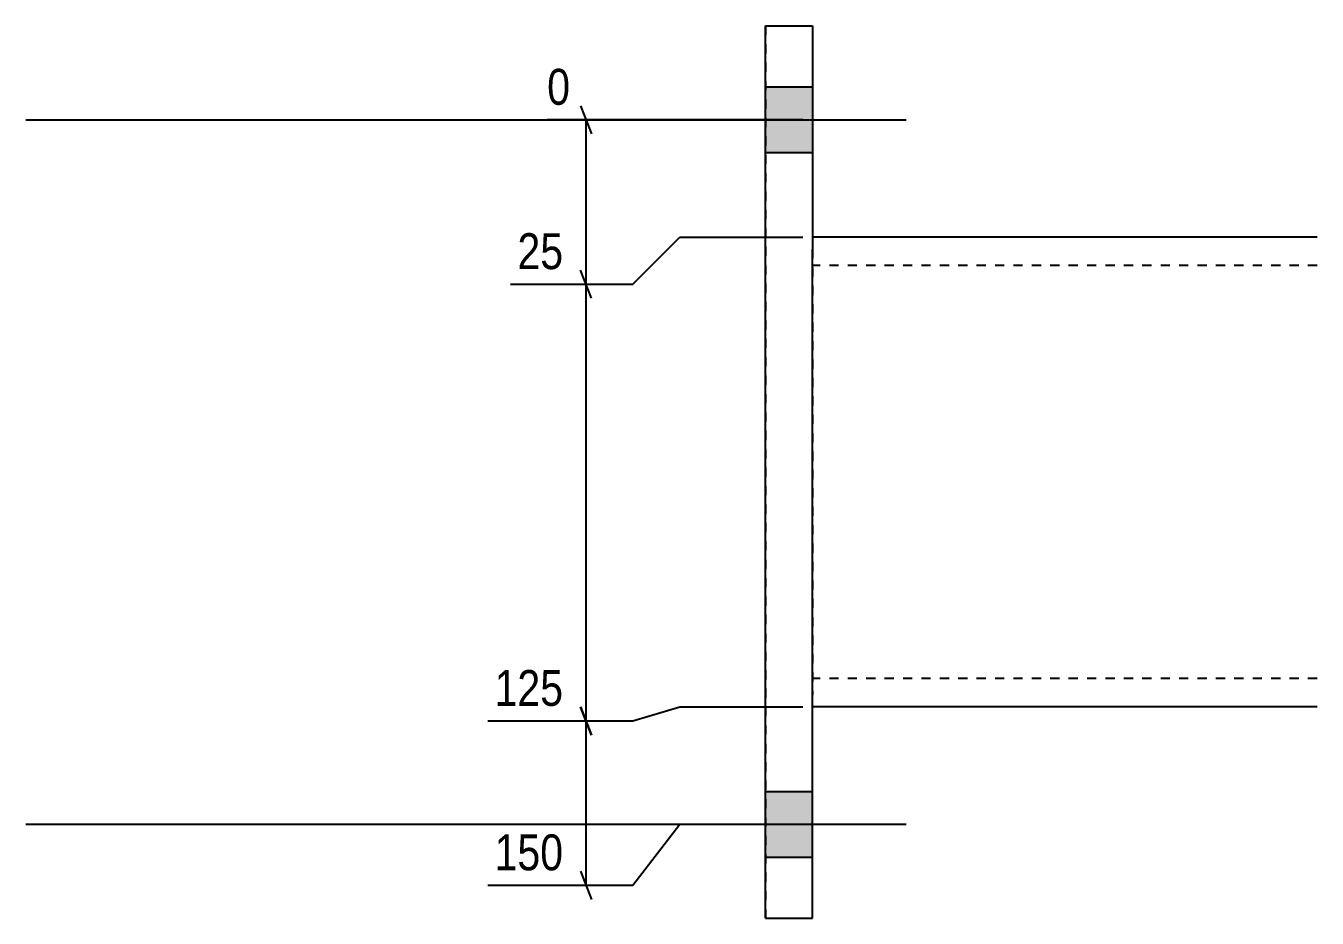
# Model space of a CAD drawing. Header units: millimetres. Extents: x 25 to 31229, y 2 to 1022.
# Drawn here: x 14306.5 to 14581.5, y 4.8 to 194.8 of the extents above; entities that cross this region are included whole.
import ezdxf

# ---------------------------------------------------------------- set-up
doc = ezdxf.new("R2010")
doc.units = ezdxf.units.MM
doc.linetypes.add('DXK_LINE_DOT2', pattern=[3.9198, 1.9599, -1.9599])
doc.layers.add('MÅLSÆTNING', color=7, linetype='Continuous')
doc.layers.add('STÅL', color=7, linetype='Continuous')
doc.styles.add('Arial Narrow', font='ARIALN.TTF', dxfattribs={"height": 0.2})

msp = doc.modelspace()

# ---------------------------------------------------------------- hatches: boundary and pattern name
at = {"layer": 'STÅL', "linetype": 'Continuous'}
for points in [[(14473.96, 167.8), (14473.96, 181.8), (14463.96, 181.8), (14463.96, 167.8)], [(14473.96, 167.8), (14473.96, 181.8), (14463.96, 181.8), (14463.96, 167.8)], [(14473.96, 17.8), (14473.96, 31.8), (14463.96, 31.8), (14463.96, 17.8)], [(14473.96, 17.8), (14473.96, 31.8), (14463.96, 31.8), (14463.96, 17.8)]]:
    msp.add_hatch(color=96, dxfattribs=at).paths.add_polyline_path(points)

# ---------------------------------------------------------------- linework, layer by layer
at = {"layer": 'MÅLSÆTNING', "color": 7, "linetype": 'Continuous'}
for p, q in [((14424.56, 177.8), (14426.96, 171.8)), ((14471.96, 174.8), (14417.49, 174.8)), ((14425.76, 139.8), (14425.76, 174.8)), ((14435.76, 139.8), (14445.76, 149.8)), ((14435.76, 139.8), (14445.76, 149.8)), ((14445.76, 149.8), (14471.96, 149.8)), ((14445.76, 149.8), (14471.96, 149.8)), ((14426.96, 136.8), (14424.56, 142.8)), ((14426.96, 136.8), (14424.56, 142.8)), ((14409.7, 139.8), (14435.76, 139.8)), ((14409.7, 139.8), (14435.76, 139.8)), ((14425.76, 46.8), (14425.76, 139.8)), ((14424.56, 49.8), (14426.96, 43.8)), ((14426.96, 43.8), (14424.56, 49.8)), ((14435.76, 46.8), (14445.76, 49.8)), ((14435.76, 46.8), (14445.76, 49.8)), ((14445.76, 49.8), (14471.96, 49.8)), ((14445.76, 49.8), (14471.96, 49.8)), ((14404.83, 46.8), (14435.76, 46.8)), ((14404.83, 46.8), (14435.76, 46.8)), ((14425.76, 11.8), (14425.76, 46.8)), ((14435.76, 11.8), (14445.76, 24.8)), ((14445.76, 24.8), (14471.96, 24.8)), ((14424.56, 14.8), (14426.96, 8.8)), ((14404.83, 11.8), (14435.76, 11.8))]:
    msp.add_line(p, q, dxfattribs=at)
at = {"layer": 'STÅL', "color": 2, "linetype": 'Continuous'}
for p, q in [((14463.96, 194.8), (14473.96, 194.8)), ((14463.96, 4.8), (14463.96, 194.8)), ((14473.96, 194.8), (14473.96, 147.28)), ((14581.46, 149.8), (14473.96, 149.8)), ((14473.96, 52.32), (14473.96, 147.28)), ((14473.96, 4.8), (14473.96, 52.32)), ((14581.46, 49.8), (14473.96, 49.8)), ((14463.96, 4.8), (14473.96, 4.8))]:
    msp.add_line(p, q, dxfattribs=at)
at = {"layer": 'STÅL', "color": 7, "linetype": 'DXK_LINE_DOT2'}
for p, q in [((14463.96, 194.8), (14463.96, 4.8)), ((14473.96, 149.8), (14473.96, 147.28)), ((14473.96, 147.28), (14473.96, 52.32)), ((14581.46, 143.8), (14473.96, 143.8)), ((14581.46, 55.8), (14473.96, 55.8)), ((14473.96, 50.71), (14473.96, 52.32)), ((14473.96, 4.8), (14473.96, 50.71))]:
    msp.add_line(p, q, dxfattribs=at)
at = {"layer": 'STÅL', "color": 96, "linetype": 'Continuous'}
for p, q in [((14463.96, 181.8), (14473.96, 181.8)), ((14463.96, 181.8), (14473.96, 181.8)), ((14306.46, 174.8), (14493.96, 174.8)), ((14306.46, 174.8), (14493.96, 174.8)), ((14463.96, 167.8), (14473.96, 167.8)), ((14463.96, 167.8), (14473.96, 167.8)), ((14463.96, 31.8), (14473.96, 31.8)), ((14463.96, 31.8), (14473.96, 31.8)), ((14306.46, 24.8), (14493.96, 24.8)), ((14306.46, 24.8), (14493.96, 24.8)), ((14463.96, 17.8), (14473.96, 17.8)), ((14463.96, 17.8), (14473.96, 17.8))]:
    msp.add_line(p, q, dxfattribs=at)

# ---------------------------------------------------------------- wipeouts: each hides what was drawn before it
at = {"color": 0, "linetype": 'Continuous'}
for points in [[(14422.51, 141.4), (14422.51, 152.6), (14409.56, 152.6), (14409.56, 141.4)], [(14422.51, 48.4), (14422.51, 59.6), (14404.68, 59.6), (14404.68, 48.4)]]:
    msp.add_wipeout(points, dxfattribs=at).dxf.layer = 'MÅLSÆTNING'

# ---------------------------------------------------------------- next in the draw order: texts
at = {"layer": 'MÅLSÆTNING', "color": 3, "linetype": 'Continuous', "style": 'Arial Narrow'}
for s, p in [('25', (14411.16, 143)), ('125', (14406.28, 50))]:
    msp.add_text(s, height=7.635, dxfattribs=at).set_placement(p)

# ---------------------------------------------------------------- next in the draw order: wipeouts: each hides what was drawn before it
at = {"color": 0, "linetype": 'Continuous'}
for points in [[(14423.96, 176.4), (14423.96, 187.6), (14415.89, 187.6), (14415.89, 176.4)], [(14422.51, 13.4), (14422.51, 24.6), (14404.68, 24.6), (14404.68, 13.4)]]:
    msp.add_wipeout(points, dxfattribs=at).dxf.layer = 'MÅLSÆTNING'

# ---------------------------------------------------------------- next in the draw order: texts
at = {"layer": 'MÅLSÆTNING', "color": 3, "linetype": 'Continuous', "style": 'Arial Narrow'}
for s, height, p in [('0', 7.64, (14417.49, 178)), ('150', 7.635, (14406.28, 15))]:
    msp.add_text(s, height=height, dxfattribs=at).set_placement(p)

doc.saveas('drawing.dxf')
